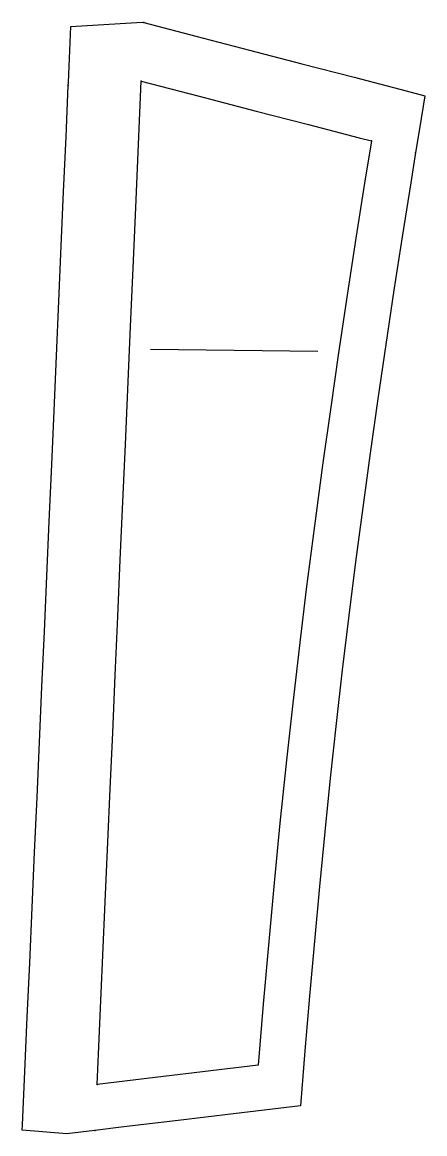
# Model space of a CAD drawing. Extents: x -2397 to -2285, y -1324 to -1014.
import ezdxf

# ---------------------------------------------------------------- set-up
doc = ezdxf.new("R2010")
doc.units = 0
for name, color, linetype in [('1', 1, 'Continuous'), ('14', 3, 'Continuous'), ('4', 2, 'Continuous'), ('7', 7, 'Continuous')]:
    doc.layers.add(name, color=color, linetype=linetype)

msp = doc.modelspace()

# ---------------------------------------------------------------- linework, layer by layer
at = {"layer": '1'}
msp.add_lwpolyline([(-2384.809113, -1324.328613), (-2397.306824, -1323.292236), (-2397.239604, -1321.794901), (-2396.574119, -1306.958516), (-2395.89346, -1291.762087), (-2395.213033, -1276.541303), (-2394.524174, -1261.102966), (-2393.836718, -1245.672534), (-2393.150027, -1230.234063), (-2392.464846, -1214.800078), (-2391.780938, -1199.361526), (-2391.097514, -1183.897191), (-2390.416933, -1168.458483), (-2389.745175, -1153.180782), (-2389.044666, -1137.209528), (-2388.389552, -1122.239531), (-2387.715164, -1106.800539), (-2387.049098, -1091.527529), (-2386.37707, -1076.088424), (-2385.722386, -1061.015367), (-2385.052926, -1045.576151), (-2384.434052, -1031.287231), (-2384.39427, -1030.370036), (-2383.720093, -1014.794846), (-2363.777466, -1013.560104), (-2363.332825, -1013.67569), (-2348.718261, -1017.472864), (-2333.731147, -1021.366876), (-2319.113775, -1025.164801), (-2304.50752, -1028.959828), (-2289.963791, -1032.738611), (-2284.739227, -1034.096069), (-2286.246556, -1043.407863), (-2287.306519, -1049.962311), (-2288.678286, -1058.444692), (-2291.093606, -1073.584299), (-2293.397648, -1088.495312), (-2295.663732, -1103.65803), (-2297.870824, -1118.846852), (-2300.014396, -1134.027313), (-2302.086856, -1149.195079), (-2304.08795, -1164.395019), (-2305.988717, -1179.442642), (-2307.822769, -1194.663687), (-2309.533721, -1209.66518), (-2311.172919, -1224.908347), (-2312.707927, -1239.942512), (-2314.196078, -1255.201273), (-2315.610243, -1270.466956), (-2316.956775, -1285.850693), (-2318.242947, -1301.12772), (-2319.52774, -1316.559753), (-2323.364063, -1317.016298), (-2338.200505, -1318.78192), (-2353.686814, -1320.62488), (-2368.851541, -1322.42957), (-2376.970978, -1323.395844)], close=True, dxfattribs=at)
at = {"layer": '14'}
msp.add_lwpolyline([(-2376.394348, -1310.537872), (-2376.111574, -1304.232061), (-2375.439386, -1289.216878), (-2374.778176, -1274.420718), (-2374.110455, -1259.454538), (-2373.367838, -1242.780776), (-2372.704294, -1227.855292), (-2372.010824, -1212.227077), (-2371.297466, -1196.115691), (-2370.574259, -1179.740715), (-2369.876772, -1163.903619), (-2369.161546, -1147.620301), (-2368.462252, -1131.661667), (-2367.786672, -1116.211803), (-2367.018243, -1098.602733), (-2366.308625, -1082.309477), (-2365.573018, -1065.388108), (-2364.806144, -1047.712816), (-2364.040527, -1030.025101), (-2364.042206, -1030.024719), (-2364.040527, -1030.025101), (-2347.794249, -1034.246299), (-2331.847918, -1038.389511), (-2317.24809, -1042.18287), (-2303.115435, -1045.854848), (-2299.653625, -1046.754303), (-2299.653625, -1046.754303), (-2301.583051, -1058.59376), (-2304.003011, -1073.928366), (-2306.438805, -1089.830386), (-2308.836607, -1105.954402), (-2311.028685, -1121.141774), (-2313.295998, -1137.361337), (-2315.590174, -1154.39571), (-2317.862839, -1172.027515), (-2319.705395, -1187.020217), (-2321.768633, -1204.786583), (-2323.413242, -1219.873504), (-2325.228083, -1237.510514), (-2326.849149, -1254.155798), (-2328.466303, -1271.641073), (-2329.910512, -1288.08139), (-2331.323853, -1305.17395), (-2344.604695, -1306.754427), (-2360.127154, -1308.601666), (-2376.394348, -1310.537567)], close=True, dxfattribs=at)
at = {"layer": '4'}
for p in [(-2363.332825, -1013.67569), (-2384.434052, -1031.287231), (-2364.040527, -1030.025101), (-2364.040527, -1030.025101), (-2299.653625, -1046.754303), (-2287.306519, -1049.962311), (-2376.394348, -1310.537567), (-2376.970978, -1323.395844)]:
    msp.add_point(p, dxfattribs=at)
at = {"layer": '7'}
msp.add_line((-2361.444244, -1105.009766), (-2314.63913, -1105.562286), dxfattribs=at)

doc.saveas('drawing.dxf')
